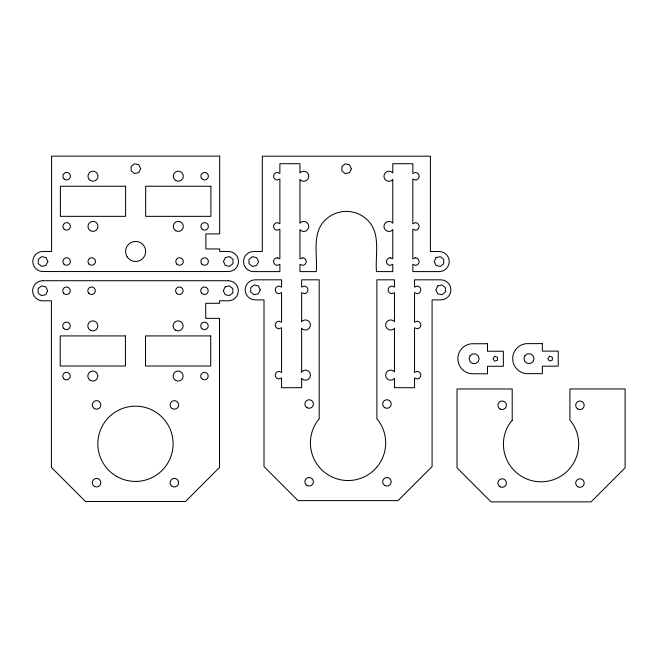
<?xml version="1.0" encoding="UTF-8"?>
<svg xmlns="http://www.w3.org/2000/svg" width="658" height="658" viewBox="0 0 658 658"><rect width="100%" height="100%" fill="white"/><g stroke="black" fill="none" stroke-linecap="round" stroke-linejoin="round"><path stroke-width="0.99" d="M301.339 372.206L302.45 371.104A5.017 5.017 0 0 1 309.128 371.803A5.017 5.017 0 0 1 309.128 378.514A5.017 5.017 0 0 1 302.45 379.222L301.635 378.408L301.635 387.702L281.566 387.702L281.566 377.906L279.058 378.926A3.759 3.759 0 0 1 275.291 375.167A3.759 3.759 0 0 1 279.058 371.408L281.566 372.412L281.566 327.733L279.058 328.745A3.759 3.759 0 0 1 275.291 324.986A3.759 3.759 0 0 1 279.058 321.236L281.566 322.231L281.566 292.613L279.058 293.624A3.759 3.759 0 0 1 275.291 289.865A3.759 3.759 0 0 1 279.058 286.107L281.566 287.11L281.566 279.823L255.222 279.823A10.034 10.034 0 0 0 245.187 289.865A10.034 10.034 0 0 0 255.222 299.9L264.006 299.9L264.006 466.555L298.049 500.598L398.041 500.598L432.092 466.555L432.092 299.9L440.868 299.9A10.034 10.034 0 0 0 450.903 289.865A10.034 10.034 0 0 0 440.868 279.823L414.532 279.823L414.532 287.11L417.04 286.098A3.759 3.759 0 0 1 420.799 289.865A3.759 3.759 0 0 1 417.04 293.624L414.532 292.613L414.532 322.231L417.04 321.219A3.759 3.759 0 0 1 420.799 324.986A3.759 3.759 0 0 1 417.04 328.745L414.532 327.733L414.532 372.412L417.04 371.4A3.759 3.759 0 0 1 420.799 375.167A3.759 3.759 0 0 1 417.04 378.926L414.532 377.906L414.532 387.702L394.463 387.702L394.463 378.408L393.649 379.222A5.017 5.017 0 0 1 386.962 378.514A5.017 5.017 0 0 1 386.962 371.803A5.017 5.017 0 0 1 393.649 371.104L394.463 371.91L394.463 328.227L393.649 329.041A5.017 5.017 0 0 1 386.962 328.342A5.017 5.017 0 0 1 386.962 321.622A5.017 5.017 0 0 1 393.649 320.923L394.463 321.737L394.463 292.613L391.954 293.624A3.759 3.759 0 0 1 388.187 289.865A3.759 3.759 0 0 1 391.954 286.107L394.463 287.11L394.463 279.823L376.894 279.823L376.894 419.006L378.49 420.775A37.629 37.629 0 0 1 373.226 470.865A37.629 37.629 0 0 1 322.864 470.865A37.629 37.629 0 0 1 317.6 420.775L319.196 419.006L319.196 279.823L301.635 279.823L301.635 287.11L304.144 286.098A3.759 3.759 0 0 1 307.903 289.865A3.759 3.759 0 0 1 304.144 293.624L301.635 292.613L301.635 321.737L302.45 320.923A5.017 5.017 0 0 1 309.128 321.622A5.017 5.017 0 0 1 309.128 328.342A5.017 5.017 0 0 1 302.45 329.041L301.635 328.227L301.635 371.91M302.466 257.804L299.958 258.816L299.958 229.691L300.764 230.497A5.017 5.017 0 0 0 307.451 229.798A5.017 5.017 0 0 0 307.451 223.087A5.017 5.017 0 0 0 300.764 222.379L299.958 223.194L299.958 179.511L300.764 180.325A5.017 5.017 0 0 0 307.451 179.626A5.017 5.017 0 0 0 307.451 172.906A5.017 5.017 0 0 0 300.764 172.207L299.958 173.021L299.958 163.719L279.88 163.719L279.88 173.515L277.372 172.503A3.759 3.759 0 0 0 273.613 176.27A3.759 3.759 0 0 0 277.372 180.029L279.88 179.017L279.88 223.695L277.372 222.675A3.759 3.759 0 0 0 273.613 226.442A3.759 3.759 0 0 0 277.372 230.201L279.88 229.19L279.88 258.816L277.372 257.804M415.354 257.804L412.846 258.816L412.846 229.19L415.354 230.201A3.759 3.759 0 0 0 419.121 226.442A3.759 3.759 0 0 0 415.354 222.692L412.846 223.695L412.846 179.017L415.354 180.029A3.759 3.759 0 0 0 419.121 176.27A3.759 3.759 0 0 0 415.354 172.503L412.846 173.515L412.846 163.719L392.777 163.719L392.777 173.021L391.962 172.207A5.017 5.017 0 0 0 385.284 172.906A5.017 5.017 0 0 0 385.284 179.626A5.017 5.017 0 0 0 391.962 180.325L392.777 179.511L392.777 223.194L391.962 222.379A5.017 5.017 0 0 0 385.284 223.087A5.017 5.017 0 0 0 385.284 229.798A5.017 5.017 0 0 0 391.962 230.497L392.777 229.691L392.777 258.816L390.268 257.804M42.647 280.727L228.293 280.727M277.372 257.813A3.759 3.759 0 0 0 273.613 261.571A3.759 3.759 0 0 0 277.372 265.33L279.88 264.31L279.88 271.598L253.544 271.598A10.034 10.034 0 0 1 243.509 261.563A10.034 10.034 0 0 1 253.544 251.529L262.32 251.529L262.32 156.193L430.406 156.193L430.406 251.529L439.19 251.529A10.034 10.034 0 0 1 449.225 261.563A10.034 10.034 0 0 1 439.19 271.598L412.846 271.598L412.846 264.31L415.354 265.33A3.759 3.759 0 0 0 419.121 261.571A3.759 3.759 0 0 0 415.354 257.813M302.466 257.813A3.759 3.759 0 0 1 306.225 261.571A3.759 3.759 0 0 1 302.466 265.33L299.958 264.31L299.958 271.598L316.259 271.598C317.724 254.259 311.193 232.389 326.22 219.122A30.12 30.12 0 0 1 366.514 219.122C381.533 232.389 375.011 254.251 376.475 271.598L392.777 271.598L392.777 264.31L390.268 265.33A3.759 3.759 0 0 1 386.509 261.571A3.759 3.759 0 0 1 390.268 257.813M42.647 280.727A10.034 10.034 0 0 0 32.612 290.762A10.034 10.034 0 0 0 42.647 300.805L51.423 300.796L51.423 467.451L85.474 501.503L185.466 501.503L219.509 467.451L219.509 318.365L205.715 318.365L205.715 303.305L219.509 303.305L219.509 300.796L228.293 300.796A10.034 10.034 0 0 0 238.328 290.762A10.034 10.034 0 0 0 228.293 280.727M470.083 355.797L469.121 358.75L470.083 361.703L472.592 363.52L475.693 363.52L478.202 361.703L479.156 358.75L478.202 355.797L475.693 353.979L472.592 353.979L470.083 355.797M524.936 355.69L523.974 358.643L524.936 361.596L527.445 363.413L530.545 363.413L533.054 361.596L534.008 358.643L533.054 355.69L530.545 353.872L527.445 353.872L524.936 355.69M47.837 261.497L45.945 265.421L41.701 266.391L38.296 263.677L38.296 259.318L41.701 256.604L45.945 257.574L47.837 261.497M47.664 290.762L45.772 294.685L41.528 295.656L38.123 292.942L38.123 288.591L41.528 285.876L45.772 286.839L47.664 290.762M140.656 168.678L138.772 172.602L134.528 173.564L131.123 170.85L131.123 166.499L134.528 163.784L138.772 164.747L140.656 168.678M225.34 257.574L223.449 261.497L225.34 265.421L229.584 266.391L232.99 263.677L232.99 259.318L229.584 256.604L225.34 257.574M225.168 286.839L223.276 290.762L225.168 294.685L229.412 295.656L232.817 292.942L232.817 288.591L229.412 285.876L225.168 286.839M258.561 261.563L256.669 265.487L252.425 266.457L249.02 263.743L249.02 259.384L252.425 256.669L256.669 257.64L258.561 261.563M260.239 289.865L258.347 293.789L254.103 294.751L250.698 292.037L250.698 287.686L254.103 284.972L258.347 285.934L260.239 289.865M351.38 168.744L349.497 172.667L345.253 173.63L341.847 170.916L341.847 166.564L345.253 163.85L349.497 164.813L351.38 168.744M436.065 257.64L434.173 261.563L436.065 265.487L440.309 266.457L443.714 263.743L443.714 259.384L440.309 256.669L436.065 257.64M437.743 285.934L435.851 289.865L437.743 293.789L441.987 294.751L445.392 292.037L445.392 287.686L441.987 284.972L437.743 285.934M494.684 356.365L492.957 358.75L494.684 361.135L497.489 360.222L497.489 357.269L494.684 356.365M549.545 356.258L547.81 358.643L549.545 361.028L552.35 360.115L552.35 357.171L549.545 356.258M512.204 420.281L510.616 422.049A37.629 37.629 0 0 0 515.872 472.131A37.629 37.629 0 0 0 566.234 472.131A37.629 37.629 0 0 0 571.498 422.049L569.91 420.281L569.91 388.977L625.1 388.977L625.1 467.822L591.057 501.873L491.057 501.873L457.014 467.822L457.014 388.977L512.204 388.977L512.204 420.281M487.496 343.715L474.13 343.747A15.06 15.06 0 0 0 457.828 358.75A15.06 15.06 0 0 0 474.13 373.752L487.496 373.785L487.496 366.276L503.362 366.276L503.362 351.224L487.496 351.224L487.496 343.715M542.356 343.608L528.983 343.641A15.06 15.06 0 0 0 512.681 358.643A15.06 15.06 0 0 0 528.983 373.645L542.356 373.678L542.356 366.169L558.223 366.169L558.223 351.117L542.356 351.117L542.356 343.608M219.682 156.127L51.595 156.127L51.595 251.463L42.819 251.463A10.034 10.034 0 0 0 32.777 261.497A10.034 10.034 0 0 0 42.819 271.532L228.466 271.532A10.034 10.034 0 0 0 238.5 261.497A10.034 10.034 0 0 0 228.466 251.463L219.682 251.463L219.682 248.954L205.888 248.954L205.888 233.903L219.682 233.903L219.682 156.127M125.604 186.239L60.38 186.239L60.38 216.342L125.604 216.342L125.604 186.239M210.905 186.239L145.673 186.239L145.673 216.342L210.905 216.342L210.905 186.239M125.431 335.925L60.207 335.925L60.207 366.029L125.431 366.029L125.431 335.925M210.733 335.925L145.5 335.925L145.5 366.029L210.733 366.029L210.733 335.925M500.039 486.747A4.261 4.261 0 0 0 506.438 483.054A4.261 4.261 0 0 0 500.039 479.361A4.261 4.261 0 0 0 500.039 486.747M500.039 408.972A4.261 4.261 0 0 0 506.438 405.279A4.261 4.261 0 0 0 500.039 401.586A4.261 4.261 0 0 0 500.039 408.972M577.806 486.747A4.261 4.261 0 0 0 584.205 483.054A4.261 4.261 0 0 0 577.806 479.361A4.261 4.261 0 0 0 577.806 486.747M577.806 408.972A4.261 4.261 0 0 0 584.205 405.279A4.261 4.261 0 0 0 577.806 401.586A4.261 4.261 0 0 0 577.806 408.972M307.031 485.472A4.261 4.261 0 0 0 313.422 481.779A4.261 4.261 0 0 0 307.031 478.086A4.261 4.261 0 0 0 307.031 485.472M307.031 407.705A4.261 4.261 0 0 0 313.422 404.012A4.261 4.261 0 0 0 307.031 400.319A4.261 4.261 0 0 0 307.031 407.705M384.798 485.472A4.261 4.261 0 0 0 391.197 481.779A4.261 4.261 0 0 0 384.798 478.086A4.261 4.261 0 0 0 384.798 485.472M384.798 407.705A4.261 4.261 0 0 0 391.197 404.012A4.261 4.261 0 0 0 384.798 400.319A4.261 4.261 0 0 0 384.798 407.705M201.85 264.022A3.759 3.759 0 0 0 208.208 262.665A3.759 3.759 0 0 0 203.857 257.829A3.759 3.759 0 0 0 201.85 264.022M175.785 180.547A5.017 5.017 0 0 0 183.311 176.204A5.017 5.017 0 0 0 175.785 171.853A5.017 5.017 0 0 0 175.785 180.547M63.867 178.721A3.759 3.759 0 0 0 70.225 177.364A3.759 3.759 0 0 0 65.874 172.528A3.759 3.759 0 0 0 63.867 178.721M63.867 264.022A3.759 3.759 0 0 0 70.225 262.665A3.759 3.759 0 0 0 65.874 257.829A3.759 3.759 0 0 0 63.867 264.022M201.85 228.894A3.759 3.759 0 0 0 208.208 227.536A3.759 3.759 0 0 0 203.857 222.708A3.759 3.759 0 0 0 201.85 228.894M175.785 230.719A5.017 5.017 0 0 0 183.311 226.377A5.017 5.017 0 0 0 175.785 222.034A5.017 5.017 0 0 0 175.785 230.719M201.85 178.721A3.759 3.759 0 0 0 208.208 177.364A3.759 3.759 0 0 0 203.857 172.528A3.759 3.759 0 0 0 201.85 178.721M90.483 230.719A5.017 5.017 0 0 0 98.009 226.377A5.017 5.017 0 0 0 90.483 222.034A5.017 5.017 0 0 0 90.483 230.719M176.755 264.022A3.759 3.759 0 0 0 183.121 262.665A3.759 3.759 0 0 0 178.762 257.829A3.759 3.759 0 0 0 176.755 264.022M63.867 228.894A3.759 3.759 0 0 0 70.225 227.536A3.759 3.759 0 0 0 65.874 222.708A3.759 3.759 0 0 0 63.867 228.894M127.159 256.826A10.034 10.034 0 0 0 144.53 256.126A10.034 10.034 0 0 0 135.235 241.437A10.034 10.034 0 0 0 127.159 256.826M88.953 264.022A3.759 3.759 0 0 0 95.32 262.665A3.759 3.759 0 0 0 90.96 257.829A3.759 3.759 0 0 0 88.953 264.022M89.266 179.56A5.017 5.017 0 0 0 97.762 177.75A5.017 5.017 0 0 0 91.947 171.294A5.017 5.017 0 0 0 89.266 179.56M63.694 378.58A3.759 3.759 0 0 0 70.061 377.231A3.759 3.759 0 0 0 65.701 372.395A3.759 3.759 0 0 0 63.694 378.58M63.694 328.408A3.759 3.759 0 0 0 70.061 327.051A3.759 3.759 0 0 0 65.701 322.214A3.759 3.759 0 0 0 63.694 328.408M63.694 293.287A3.759 3.759 0 0 0 70.061 291.93A3.759 3.759 0 0 0 65.701 287.094A3.759 3.759 0 0 0 63.694 293.287M90.311 380.406A5.017 5.017 0 0 0 97.836 376.063A5.017 5.017 0 0 0 90.311 371.721A5.017 5.017 0 0 0 90.311 380.406M90.311 330.234A5.017 5.017 0 0 0 97.836 325.891A5.017 5.017 0 0 0 90.311 321.54A5.017 5.017 0 0 0 90.311 330.234M88.781 293.287A3.759 3.759 0 0 0 95.147 291.93A3.759 3.759 0 0 0 90.788 287.094A3.759 3.759 0 0 0 88.781 293.287M94.448 486.377A4.261 4.261 0 0 0 100.847 482.684A4.261 4.261 0 0 0 94.448 478.991A4.261 4.261 0 0 0 94.448 486.377M94.448 408.61A4.261 4.261 0 0 0 100.847 404.917A4.261 4.261 0 0 0 94.448 401.224A4.261 4.261 0 0 0 94.448 408.61M116.655 476.392A37.629 37.629 0 0 0 173.103 443.796A37.629 37.629 0 0 0 116.655 411.209A37.629 37.629 0 0 0 116.655 476.392M172.223 486.377A4.261 4.261 0 0 0 178.622 482.684A4.261 4.261 0 0 0 172.223 478.991A4.261 4.261 0 0 0 172.223 486.377M172.223 408.61A4.261 4.261 0 0 0 178.622 404.917A4.261 4.261 0 0 0 172.223 401.224A4.261 4.261 0 0 0 172.223 408.61M175.612 380.406A5.017 5.017 0 0 0 183.138 376.063A5.017 5.017 0 0 0 175.612 371.721A5.017 5.017 0 0 0 175.612 380.406M175.612 330.234A5.017 5.017 0 0 0 183.138 325.891A5.017 5.017 0 0 0 175.612 321.54A5.017 5.017 0 0 0 175.612 330.234M176.583 293.287A3.759 3.759 0 0 0 182.949 291.93A3.759 3.759 0 0 0 178.589 287.094A3.759 3.759 0 0 0 176.583 293.287M201.677 378.58A3.759 3.759 0 0 0 208.035 377.231A3.759 3.759 0 0 0 203.684 372.395A3.759 3.759 0 0 0 201.677 378.58M201.677 328.408A3.759 3.759 0 0 0 208.035 327.051A3.759 3.759 0 0 0 203.684 322.214A3.759 3.759 0 0 0 201.677 328.408M201.677 293.287A3.759 3.759 0 0 0 208.035 291.93A3.759 3.759 0 0 0 203.684 287.094A3.759 3.759 0 0 0 201.677 293.287"/></g></svg>
